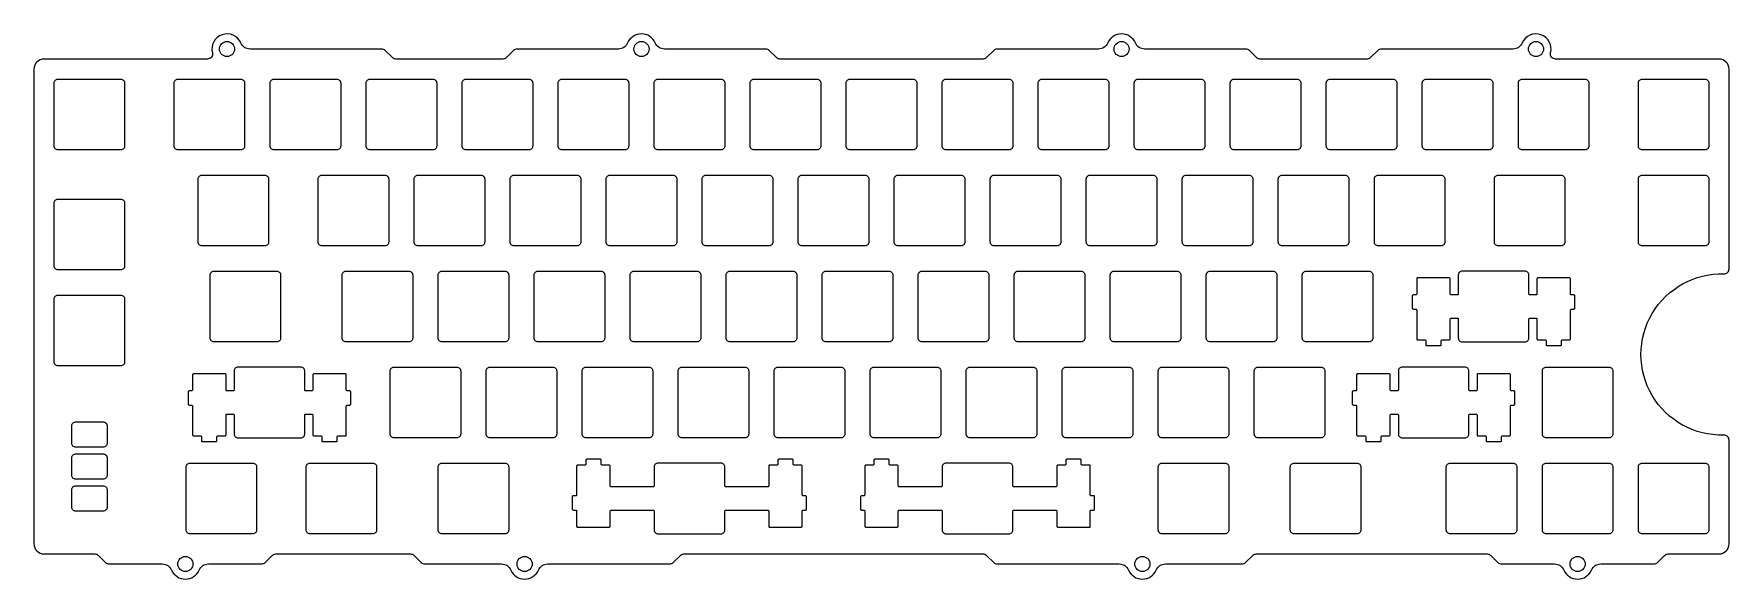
# Model space of a CAD drawing. Header units: millimetres. Extents: x 9 to 346, y 4 to 113.
import ezdxf

# ---------------------------------------------------------------- set-up
doc = ezdxf.new("R2010")
doc.units = ezdxf.units.MM

msp = doc.modelspace()

# ---------------------------------------------------------------- linework, layer by layer
for points in [[(43.7, 107.65), (11.26, 107.65, 0.414214), (9.26, 105.65), (9.26, 11.45, 0.414214), (11.26, 9.45), (21.34, 9.45, -0.198912), (22.05, 9.16), (23.46, 7.74, 0.198912), (24.17, 7.45), (34.72, 7.45, -0.298217), (36.56, 6.25, 0.654654), (42.06, 6.25, -0.298217), (43.89, 7.45), (54.44, 7.45, 0.198912), (55.15, 7.74), (56.56, 9.16, -0.198912), (57.27, 9.45), (83.99, 9.45, -0.198912), (84.7, 9.16), (86.12, 7.74, 0.198912), (86.82, 7.45), (102.03, 7.45, -0.298217), (103.86, 6.25, 0.654654), (109.36, 6.25, -0.298217), (111.2, 7.45), (135.41, 7.45, 0.198912), (136.11, 7.74), (137.53, 9.16, -0.198912), (138.23, 9.45), (197.56, 9.45, -0.198912), (198.26, 9.16), (199.68, 7.74, 0.198912), (200.38, 7.45), (224.59, 7.45, -0.298217), (226.43, 6.25, 0.654654), (231.93, 6.25, -0.298217), (233.76, 7.45), (248.97, 7.45, 0.198912), (249.67, 7.74), (251.09, 9.16, -0.198912), (251.8, 9.45), (297.57, 9.45, -0.198912), (298.28, 9.16), (299.69, 7.74, 0.198912), (300.4, 7.45), (310.95, 7.45, -0.298217), (312.78, 6.25, 0.654654), (318.28, 6.25, -0.298217), (320.12, 7.45), (330.67, 7.45, 0.198912), (331.38, 7.74), (332.79, 9.16, -0.198912), (333.5, 9.45), (343.58, 9.45, 0.414214), (345.58, 11.45), (345.58, 32.03, 0.422422), (344.55, 33.03, -1.028343), (344.55, 65.02, 0.422422), (345.58, 66.02), (345.58, 105.65, 0.414214), (343.58, 107.65), (311.14, 107.65, -0.490314), (310.17, 108.9, 0.923576), (304.52, 110.85, -0.298217), (302.69, 109.65), (276.58, 109.65, 0.198912), (275.88, 109.36), (274.46, 107.94, -0.198912), (273.76, 107.65), (252.53, 107.65, -0.198912), (251.83, 107.94), (250.41, 109.36, 0.198912), (249.71, 109.65), (229.63, 109.65, -0.298217), (227.79, 110.85, 0.654654), (222.3, 110.85, -0.298217), (220.46, 109.65), (200.38, 109.65, 0.198912), (199.68, 109.36), (198.26, 107.94, -0.198912), (197.56, 107.65), (157.28, 107.65, -0.198912), (156.58, 107.94), (155.16, 109.36, 0.198912), (154.46, 109.65), (134.38, 109.65, -0.298217), (132.54, 110.85, 0.654654), (127.05, 110.85, -0.298217), (125.21, 109.65), (105.13, 109.65, 0.198912), (104.43, 109.36), (103.01, 107.94, -0.198912), (102.31, 107.65), (81.08, 107.65, -0.198912), (80.38, 107.94), (78.96, 109.36, 0.198912), (78.26, 109.65), (52.15, 109.65, -0.298217), (50.32, 110.85, 0.923576), (44.67, 108.9, -0.490314)], [(14.01, 103.65), (26.51, 103.65, -0.414214), (27.26, 102.9), (27.26, 90.4, -0.414214), (26.51, 89.65), (14.01, 89.65, -0.414214), (13.26, 90.4), (13.26, 102.9, -0.414214)], [(37.82, 103.65), (50.32, 103.65, -0.414214), (51.07, 102.9), (51.07, 90.4, -0.414214), (50.32, 89.65), (37.82, 89.65, -0.414214), (37.07, 90.4), (37.07, 102.9, -0.414214)], [(56.87, 103.65), (69.37, 103.65, -0.414214), (70.12, 102.9), (70.12, 90.4, -0.414214), (69.37, 89.65), (56.87, 89.65, -0.414214), (56.12, 90.4), (56.12, 102.9, -0.414214)], [(75.92, 103.65), (88.42, 103.65, -0.414214), (89.17, 102.9), (89.17, 90.4, -0.414214), (88.42, 89.65), (75.92, 89.65, -0.414214), (75.17, 90.4), (75.17, 102.9, -0.414214)], [(94.97, 103.65), (107.47, 103.65, -0.414214), (108.22, 102.9), (108.22, 90.4, -0.414214), (107.47, 89.65), (94.97, 89.65, -0.414214), (94.22, 90.4), (94.22, 102.9, -0.414214)], [(114.02, 103.65), (126.52, 103.65, -0.414214), (127.27, 102.9), (127.27, 90.4, -0.414214), (126.52, 89.65), (114.02, 89.65, -0.414214), (113.27, 90.4), (113.27, 102.9, -0.414214)], [(133.07, 103.65), (145.57, 103.65, -0.414214), (146.32, 102.9), (146.32, 90.4, -0.414214), (145.57, 89.65), (133.07, 89.65, -0.414214), (132.32, 90.4), (132.32, 102.9, -0.414214)], [(152.12, 103.65), (164.62, 103.65, -0.414214), (165.37, 102.9), (165.37, 90.4, -0.414214), (164.62, 89.65), (152.12, 89.65, -0.414214), (151.37, 90.4), (151.37, 102.9, -0.414214)], [(171.17, 103.65), (183.67, 103.65, -0.414214), (184.42, 102.9), (184.42, 90.4, -0.414214), (183.67, 89.65), (171.17, 89.65, -0.414214), (170.42, 90.4), (170.42, 102.9, -0.414214)], [(190.22, 103.65), (202.72, 103.65, -0.414214), (203.47, 102.9), (203.47, 90.4, -0.414214), (202.72, 89.65), (190.22, 89.65, -0.414214), (189.47, 90.4), (189.47, 102.9, -0.414214)], [(209.27, 103.65), (221.77, 103.65, -0.414214), (222.52, 102.9), (222.52, 90.4, -0.414214), (221.77, 89.65), (209.27, 89.65, -0.414214), (208.52, 90.4), (208.52, 102.9, -0.414214)], [(228.32, 103.65), (240.82, 103.65, -0.414214), (241.57, 102.9), (241.57, 90.4, -0.414214), (240.82, 89.65), (228.32, 89.65, -0.414214), (227.57, 90.4), (227.57, 102.9, -0.414214)], [(247.37, 103.65), (259.87, 103.65, -0.414214), (260.62, 102.9), (260.62, 90.4, -0.414214), (259.87, 89.65), (247.37, 89.65, -0.414214), (246.62, 90.4), (246.62, 102.9, -0.414214)], [(266.42, 103.65), (278.92, 103.65, -0.414214), (279.67, 102.9), (279.67, 90.4, -0.414214), (278.92, 89.65), (266.42, 89.65, -0.414214), (265.67, 90.4), (265.67, 102.9, -0.414214)], [(285.47, 103.65), (297.97, 103.65, -0.414214), (298.72, 102.9), (298.72, 90.4, -0.414214), (297.97, 89.65), (285.47, 89.65, -0.414214), (284.72, 90.4), (284.72, 102.9, -0.414214)], [(304.52, 103.65), (317.02, 103.65, -0.414214), (317.77, 102.9), (317.77, 90.4, -0.414214), (317.02, 89.65), (304.52, 89.65, -0.414214), (303.77, 90.4), (303.77, 102.9, -0.414214)], [(328.33, 103.65), (340.83, 103.65, -0.414214), (341.58, 102.9), (341.58, 90.4, -0.414214), (340.83, 89.65), (328.33, 89.65, -0.414214), (327.58, 90.4), (327.58, 102.9, -0.414214)], [(42.58, 84.6), (55.08, 84.6, -0.414214), (55.83, 83.85), (55.83, 71.35, -0.414214), (55.08, 70.6), (42.58, 70.6, -0.414214), (41.83, 71.35), (41.83, 83.85, -0.414214)], [(66.4, 84.6), (78.9, 84.6, -0.414214), (79.65, 83.85), (79.65, 71.35, -0.414214), (78.9, 70.6), (66.4, 70.6, -0.414214), (65.65, 71.35), (65.65, 83.85, -0.414214)], [(85.45, 84.6), (97.95, 84.6, -0.414214), (98.7, 83.85), (98.7, 71.35, -0.414214), (97.95, 70.6), (85.45, 70.6, -0.414214), (84.7, 71.35), (84.7, 83.85, -0.414214)], [(104.5, 84.6), (117, 84.6, -0.414214), (117.75, 83.85), (117.75, 71.35, -0.414214), (117, 70.6), (104.5, 70.6, -0.414214), (103.75, 71.35), (103.75, 83.85, -0.414214)], [(123.55, 84.6), (136.05, 84.6, -0.414214), (136.8, 83.85), (136.8, 71.35, -0.414214), (136.05, 70.6), (123.55, 70.6, -0.414214), (122.8, 71.35), (122.8, 83.85, -0.414214)], [(142.6, 84.6), (155.1, 84.6, -0.414214), (155.85, 83.85), (155.85, 71.35, -0.414214), (155.1, 70.6), (142.6, 70.6, -0.414214), (141.85, 71.35), (141.85, 83.85, -0.414214)], [(161.65, 84.6), (174.15, 84.6, -0.414214), (174.9, 83.85), (174.9, 71.35, -0.414214), (174.15, 70.6), (161.65, 70.6, -0.414214), (160.9, 71.35), (160.9, 83.85, -0.414214)], [(180.7, 84.6), (193.2, 84.6, -0.414214), (193.95, 83.85), (193.95, 71.35, -0.414214), (193.2, 70.6), (180.7, 70.6, -0.414214), (179.95, 71.35), (179.95, 83.85, -0.414214)], [(199.75, 84.6), (212.25, 84.6, -0.414214), (213, 83.85), (213, 71.35, -0.414214), (212.25, 70.6), (199.75, 70.6, -0.414214), (199, 71.35), (199, 83.85, -0.414214)], [(218.8, 84.6), (231.3, 84.6, -0.414214), (232.05, 83.85), (232.05, 71.35, -0.414214), (231.3, 70.6), (218.8, 70.6, -0.414214), (218.05, 71.35), (218.05, 83.85, -0.414214)], [(237.85, 84.6), (250.35, 84.6, -0.414214), (251.1, 83.85), (251.1, 71.35, -0.414214), (250.35, 70.6), (237.85, 70.6, -0.414214), (237.1, 71.35), (237.1, 83.85, -0.414214)], [(256.9, 84.6), (269.4, 84.6, -0.414214), (270.15, 83.85), (270.15, 71.35, -0.414214), (269.4, 70.6), (256.9, 70.6, -0.414214), (256.15, 71.35), (256.15, 83.85, -0.414214)], [(275.95, 84.6), (288.45, 84.6, -0.414214), (289.2, 83.85), (289.2, 71.35, -0.414214), (288.45, 70.6), (275.95, 70.6, -0.414214), (275.2, 71.35), (275.2, 83.85, -0.414214)], [(299.76, 84.6), (312.26, 84.6, -0.414214), (313.01, 83.85), (313.01, 71.35, -0.414214), (312.26, 70.6), (299.76, 70.6, -0.414214), (299.01, 71.35), (299.01, 83.85, -0.414214)], [(328.33, 84.6), (340.83, 84.6, -0.414214), (341.58, 83.85), (341.58, 71.35, -0.414214), (340.83, 70.6), (328.33, 70.6, -0.414214), (327.58, 71.35), (327.58, 83.85, -0.414214)], [(14.01, 79.84), (26.51, 79.84, -0.414214), (27.26, 79.09), (27.26, 66.59, -0.414214), (26.51, 65.84), (14.01, 65.84, -0.414214), (13.26, 66.59), (13.26, 79.09, -0.414214)], [(44.96, 65.55), (57.46, 65.55, -0.414214), (58.21, 64.8), (58.21, 52.3, -0.414214), (57.46, 51.55), (44.96, 51.55, -0.414214), (44.21, 52.3), (44.21, 64.8, -0.414214)], [(71.16, 65.55), (83.66, 65.55, -0.414214), (84.41, 64.8), (84.41, 52.3, -0.414214), (83.66, 51.55), (71.16, 51.55, -0.414214), (70.41, 52.3), (70.41, 64.8, -0.414214)], [(90.21, 65.55), (102.71, 65.55, -0.414214), (103.46, 64.8), (103.46, 52.3, -0.414214), (102.71, 51.55), (90.21, 51.55, -0.414214), (89.46, 52.3), (89.46, 64.8, -0.414214)], [(109.26, 65.55), (121.76, 65.55, -0.414214), (122.51, 64.8), (122.51, 52.3, -0.414214), (121.76, 51.55), (109.26, 51.55, -0.414214), (108.51, 52.3), (108.51, 64.8, -0.414214)], [(128.31, 65.55), (140.81, 65.55, -0.414214), (141.56, 64.8), (141.56, 52.3, -0.414214), (140.81, 51.55), (128.31, 51.55, -0.414214), (127.56, 52.3), (127.56, 64.8, -0.414214)], [(147.36, 65.55), (159.86, 65.55, -0.414214), (160.61, 64.8), (160.61, 52.3, -0.414214), (159.86, 51.55), (147.36, 51.55, -0.414214), (146.61, 52.3), (146.61, 64.8, -0.414214)], [(166.41, 65.55), (178.91, 65.55, -0.414214), (179.66, 64.8), (179.66, 52.3, -0.414214), (178.91, 51.55), (166.41, 51.55, -0.414214), (165.66, 52.3), (165.66, 64.8, -0.414214)], [(185.46, 65.55), (197.96, 65.55, -0.414214), (198.71, 64.8), (198.71, 52.3, -0.414214), (197.96, 51.55), (185.46, 51.55, -0.414214), (184.71, 52.3), (184.71, 64.8, -0.414214)], [(204.51, 65.55), (217.01, 65.55, -0.414214), (217.76, 64.8), (217.76, 52.3, -0.414214), (217.01, 51.55), (204.51, 51.55, -0.414214), (203.76, 52.3), (203.76, 64.8, -0.414214)], [(223.56, 65.55), (236.06, 65.55, -0.414214), (236.81, 64.8), (236.81, 52.3, -0.414214), (236.06, 51.55), (223.56, 51.55, -0.414214), (222.81, 52.3), (222.81, 64.8, -0.414214)], [(242.61, 65.55), (255.11, 65.55, -0.414214), (255.86, 64.8), (255.86, 52.3, -0.414214), (255.11, 51.55), (242.61, 51.55, -0.414214), (241.86, 52.3), (241.86, 64.8, -0.414214)], [(261.66, 65.55), (274.16, 65.55, -0.414214), (274.91, 64.8), (274.91, 52.3, -0.414214), (274.16, 51.55), (261.66, 51.55, -0.414214), (260.91, 52.3), (260.91, 64.8, -0.414214)], [(314.13, 61.04), (314.13, 64.04, 0.414214), (313.93, 64.24), (307.67, 64.24, 0.414214), (307.47, 64.04), (307.47, 61.05, -0.414214), (307.27, 60.85), (306.06, 60.85, -0.414214), (305.86, 61.05), (305.86, 64.8, 0.414214), (305.11, 65.55), (292.61, 65.55, 0.414214), (291.86, 64.8), (291.86, 61.05, -0.414214), (291.66, 60.85), (290.45, 60.85, -0.414214), (290.25, 61.05), (290.25, 64.04, 0.414214), (290.05, 64.24), (283.8, 64.24, 0.414214), (283.6, 64.04), (283.6, 61.04, -0.414214), (283.4, 60.84), (282.93, 60.84, 0.414214), (282.73, 60.64), (282.73, 58.24, 0.414214), (282.93, 58.04), (283.4, 58.04, -0.414214), (283.6, 57.84), (283.6, 52.15, 0.414214), (283.8, 51.95), (285.2, 51.95, -0.414214), (285.4, 51.75), (285.4, 50.98, 0.414214), (285.6, 50.78), (288.25, 50.78, 0.414214), (288.45, 50.98), (288.45, 51.75, -0.414214), (288.65, 51.95), (290.05, 51.95, 0.414214), (290.25, 52.15), (290.25, 56.05, -0.414214), (290.45, 56.25), (291.66, 56.25, -0.414214), (291.86, 56.05), (291.86, 52.3, 0.414214), (292.61, 51.55), (305.11, 51.55, 0.414214), (305.86, 52.3), (305.86, 56.05, -0.414214), (306.06, 56.25), (307.27, 56.25, -0.414214), (307.47, 56.05), (307.47, 52.15, 0.414214), (307.67, 51.95), (309.08, 51.95, -0.414214), (309.28, 51.75), (309.28, 50.98, 0.414214), (309.48, 50.78), (312.13, 50.78, 0.414214), (312.33, 50.98), (312.33, 51.75, -0.414214), (312.53, 51.95), (313.93, 51.95, 0.414214), (314.13, 52.15), (314.13, 57.84, -0.414214), (314.33, 58.04), (314.79, 58.04, 0.414214), (314.99, 58.24), (314.99, 60.64, 0.414214), (314.79, 60.84), (314.33, 60.84, -0.414214)], [(14.01, 60.79), (26.51, 60.79, -0.414214), (27.26, 60.04), (27.26, 47.54, -0.414214), (26.51, 46.79), (14.01, 46.79, -0.414214), (13.26, 47.54), (13.26, 60.04, -0.414214)], [(71.24, 41.99), (71.24, 44.99, 0.414214), (71.04, 45.19), (64.79, 45.19, 0.414214), (64.59, 44.99), (64.59, 42, -0.414214), (64.39, 41.8), (63.18, 41.8, -0.414214), (62.98, 42), (62.98, 45.75, 0.414214), (62.23, 46.5), (49.73, 46.5, 0.414214), (48.98, 45.75), (48.98, 42, -0.414214), (48.78, 41.8), (47.57, 41.8, -0.414214), (47.37, 42), (47.37, 44.99, 0.414214), (47.17, 45.19), (40.91, 45.19, 0.414214), (40.71, 44.99), (40.71, 41.99, -0.414214), (40.51, 41.79), (40.05, 41.79, 0.414214), (39.85, 41.59), (39.85, 39.19, 0.414214), (40.05, 38.99), (40.51, 38.99, -0.414214), (40.71, 38.79), (40.71, 33.1, 0.414214), (40.91, 32.9), (42.31, 32.9, -0.414214), (42.51, 32.7), (42.51, 31.93, 0.414214), (42.71, 31.73), (45.36, 31.73, 0.414214), (45.56, 31.93), (45.56, 32.7, -0.414214), (45.76, 32.9), (47.17, 32.9, 0.414214), (47.37, 33.1), (47.37, 37, -0.414214), (47.57, 37.2), (48.78, 37.2, -0.414214), (48.98, 37), (48.98, 33.25, 0.414214), (49.73, 32.5), (62.23, 32.5, 0.414214), (62.98, 33.25), (62.98, 37, -0.414214), (63.18, 37.2), (64.39, 37.2, -0.414214), (64.59, 37), (64.59, 33.1, 0.414214), (64.79, 32.9), (66.19, 32.9, -0.414214), (66.39, 32.7), (66.39, 31.93, 0.414214), (66.59, 31.73), (69.24, 31.73, 0.414214), (69.44, 31.93), (69.44, 32.7, -0.414214), (69.64, 32.9), (71.04, 32.9, 0.414214), (71.24, 33.1), (71.24, 38.79, -0.414214), (71.44, 38.99), (71.91, 38.99, 0.414214), (72.11, 39.19), (72.11, 41.59, 0.414214), (71.91, 41.79), (71.44, 41.79, -0.414214)], [(80.68, 46.5), (93.18, 46.5, -0.414214), (93.93, 45.75), (93.93, 33.25, -0.414214), (93.18, 32.5), (80.68, 32.5, -0.414214), (79.93, 33.25), (79.93, 45.75, -0.414214)], [(99.73, 46.5), (112.23, 46.5, -0.414214), (112.98, 45.75), (112.98, 33.25, -0.414214), (112.23, 32.5), (99.73, 32.5, -0.414214), (98.98, 33.25), (98.98, 45.75, -0.414214)], [(118.78, 46.5), (131.28, 46.5, -0.414214), (132.03, 45.75), (132.03, 33.25, -0.414214), (131.28, 32.5), (118.78, 32.5, -0.414214), (118.03, 33.25), (118.03, 45.75, -0.414214)], [(137.83, 46.5), (150.33, 46.5, -0.414214), (151.08, 45.75), (151.08, 33.25, -0.414214), (150.33, 32.5), (137.83, 32.5, -0.414214), (137.08, 33.25), (137.08, 45.75, -0.414214)], [(156.88, 46.5), (169.38, 46.5, -0.414214), (170.13, 45.75), (170.13, 33.25, -0.414214), (169.38, 32.5), (156.88, 32.5, -0.414214), (156.13, 33.25), (156.13, 45.75, -0.414214)], [(175.93, 46.5), (188.43, 46.5, -0.414214), (189.18, 45.75), (189.18, 33.25, -0.414214), (188.43, 32.5), (175.93, 32.5, -0.414214), (175.18, 33.25), (175.18, 45.75, -0.414214)], [(194.98, 46.5), (207.48, 46.5, -0.414214), (208.23, 45.75), (208.23, 33.25, -0.414214), (207.48, 32.5), (194.98, 32.5, -0.414214), (194.23, 33.25), (194.23, 45.75, -0.414214)], [(214.03, 46.5), (226.53, 46.5, -0.414214), (227.28, 45.75), (227.28, 33.25, -0.414214), (226.53, 32.5), (214.03, 32.5, -0.414214), (213.28, 33.25), (213.28, 45.75, -0.414214)], [(233.08, 46.5), (245.58, 46.5, -0.414214), (246.33, 45.75), (246.33, 33.25, -0.414214), (245.58, 32.5), (233.08, 32.5, -0.414214), (232.33, 33.25), (232.33, 45.75, -0.414214)], [(252.13, 46.5), (264.63, 46.5, -0.414214), (265.38, 45.75), (265.38, 33.25, -0.414214), (264.63, 32.5), (252.13, 32.5, -0.414214), (251.38, 33.25), (251.38, 45.75, -0.414214)], [(302.22, 41.99), (302.22, 44.99, 0.414214), (302.02, 45.19), (295.77, 45.19, 0.414214), (295.57, 44.99), (295.57, 42, -0.414214), (295.37, 41.8), (294.16, 41.8, -0.414214), (293.96, 42), (293.96, 45.75, 0.414214), (293.21, 46.5), (280.71, 46.5, 0.414214), (279.96, 45.75), (279.96, 42, -0.414214), (279.76, 41.8), (278.55, 41.8, -0.414214), (278.35, 42), (278.35, 44.99, 0.414214), (278.15, 45.19), (271.89, 45.19, 0.414214), (271.69, 44.99), (271.69, 41.99, -0.414214), (271.49, 41.79), (271.03, 41.79, 0.414214), (270.83, 41.59), (270.83, 39.19, 0.414214), (271.03, 38.99), (271.49, 38.99, -0.414214), (271.69, 38.79), (271.69, 33.1, 0.414214), (271.89, 32.9), (273.3, 32.9, -0.414214), (273.5, 32.7), (273.5, 31.93, 0.414214), (273.7, 31.73), (276.34, 31.73, 0.414214), (276.54, 31.93), (276.54, 32.7, -0.414214), (276.74, 32.9), (278.15, 32.9, 0.414214), (278.35, 33.1), (278.35, 37, -0.414214), (278.55, 37.2), (279.76, 37.2, -0.414214), (279.96, 37), (279.96, 33.25, 0.414214), (280.71, 32.5), (293.21, 32.5, 0.414214), (293.96, 33.25), (293.96, 37, -0.414214), (294.16, 37.2), (295.37, 37.2, -0.414214), (295.57, 37), (295.57, 33.1, 0.414214), (295.77, 32.9), (297.17, 32.9, -0.414214), (297.37, 32.7), (297.37, 31.93, 0.414214), (297.57, 31.73), (300.22, 31.73, 0.414214), (300.42, 31.93), (300.42, 32.7, -0.414214), (300.62, 32.9), (302.02, 32.9, 0.414214), (302.22, 33.1), (302.22, 38.79, -0.414214), (302.42, 38.99), (302.89, 38.99, 0.414214), (303.09, 39.19), (303.09, 41.59, 0.414214), (302.89, 41.79), (302.42, 41.79, -0.414214)], [(309.28, 46.5), (321.78, 46.5, -0.414214), (322.53, 45.75), (322.53, 33.25, -0.414214), (321.78, 32.5), (309.28, 32.5, -0.414214), (308.53, 33.25), (308.53, 45.75, -0.414214)], [(17.51, 35.64), (23.01, 35.64, -0.414214), (23.76, 34.89), (23.76, 31.39, -0.414214), (23.01, 30.64), (17.51, 30.64, -0.414214), (16.76, 31.39), (16.76, 34.89, -0.414214)], [(17.51, 29.29), (23.01, 29.29, -0.414214), (23.76, 28.54), (23.76, 25.04, -0.414214), (23.01, 24.29), (17.51, 24.29, -0.414214), (16.76, 25.04), (16.76, 28.54, -0.414214)], [(40.2, 27.45), (52.7, 27.45, -0.414214), (53.45, 26.7), (53.45, 14.2, -0.414214), (52.7, 13.45), (40.2, 13.45, -0.414214), (39.45, 14.2), (39.45, 26.7, -0.414214)], [(64.01, 27.45), (76.51, 27.45, -0.414214), (77.26, 26.7), (77.26, 14.2, -0.414214), (76.51, 13.45), (64.01, 13.45, -0.414214), (63.26, 14.2), (63.26, 26.7, -0.414214)], [(90.21, 27.45), (102.71, 27.45, -0.414214), (103.46, 26.7), (103.46, 14.2, -0.414214), (102.71, 13.45), (90.21, 13.45, -0.414214), (89.46, 14.2), (89.46, 26.7, -0.414214)], [(156.85, 28.02), (156.85, 27.25, -0.414214), (156.65, 27.05), (155.24, 27.05, 0.414214), (155.04, 26.85), (155.04, 22.95, -0.414214), (154.84, 22.75), (146.52, 22.75, -0.414214), (146.32, 22.95), (146.32, 26.7, 0.414214), (145.57, 27.45), (133.07, 27.45, 0.414214), (132.32, 26.7), (132.32, 22.95, -0.414214), (132.12, 22.75), (123.8, 22.75, -0.414214), (123.6, 22.95), (123.6, 26.85, 0.414214), (123.4, 27.05), (121.99, 27.05, -0.414214), (121.79, 27.25), (121.79, 28.02, 0.414214), (121.59, 28.22), (118.95, 28.22, 0.414214), (118.75, 28.02), (118.75, 27.25, -0.414214), (118.55, 27.05), (117.14, 27.05, 0.414214), (116.94, 26.85), (116.94, 21.16, -0.414214), (116.74, 20.96), (116.28, 20.96, 0.414214), (116.08, 20.76), (116.08, 18.36, 0.414214), (116.28, 18.16), (116.74, 18.16, -0.414214), (116.94, 17.96), (116.94, 14.96, 0.414214), (117.14, 14.76), (123.4, 14.76, 0.414214), (123.6, 14.96), (123.6, 17.95, -0.414214), (123.8, 18.15), (132.12, 18.15, -0.414214), (132.32, 17.95), (132.32, 14.2, 0.414214), (133.07, 13.45), (145.57, 13.45, 0.414214), (146.32, 14.2), (146.32, 17.95, -0.414214), (146.52, 18.15), (154.84, 18.15, -0.414214), (155.04, 17.95), (155.04, 14.96, 0.414214), (155.24, 14.76), (161.5, 14.76, 0.414214), (161.7, 14.96), (161.7, 17.96, -0.414214), (161.9, 18.16), (162.36, 18.16, 0.414214), (162.56, 18.36), (162.56, 20.76, 0.414214), (162.36, 20.96), (161.9, 20.96, -0.414214), (161.7, 21.16), (161.7, 26.85, 0.414214), (161.5, 27.05), (160.09, 27.05, -0.414214), (159.89, 27.25), (159.89, 28.02, 0.414214), (159.69, 28.22), (157.05, 28.22, 0.414214)], [(214, 28.02), (214, 27.25, -0.414214), (213.8, 27.05), (212.39, 27.05, 0.414214), (212.19, 26.85), (212.19, 22.95, -0.414214), (211.99, 22.75), (203.67, 22.75, -0.414214), (203.47, 22.95), (203.47, 26.7, 0.414214), (202.72, 27.45), (190.22, 27.45, 0.414214), (189.47, 26.7), (189.47, 22.95, -0.414214), (189.27, 22.75), (180.95, 22.75, -0.414214), (180.75, 22.95), (180.75, 26.85, 0.414214), (180.55, 27.05), (179.14, 27.05, -0.414214), (178.94, 27.25), (178.94, 28.02, 0.414214), (178.74, 28.22), (176.1, 28.22, 0.414214), (175.9, 28.02), (175.9, 27.25, -0.414214), (175.7, 27.05), (174.29, 27.05, 0.414214), (174.09, 26.85), (174.09, 21.16, -0.414214), (173.89, 20.96), (173.43, 20.96, 0.414214), (173.23, 20.76), (173.23, 18.36, 0.414214), (173.43, 18.16), (173.89, 18.16, -0.414214), (174.09, 17.96), (174.09, 14.96, 0.414214), (174.29, 14.76), (180.55, 14.76, 0.414214), (180.75, 14.96), (180.75, 17.95, -0.414214), (180.95, 18.15), (189.27, 18.15, -0.414214), (189.47, 17.95), (189.47, 14.2, 0.414214), (190.22, 13.45), (202.72, 13.45, 0.414214), (203.47, 14.2), (203.47, 17.95, -0.414214), (203.67, 18.15), (211.99, 18.15, -0.414214), (212.19, 17.95), (212.19, 14.96, 0.414214), (212.39, 14.76), (218.65, 14.76, 0.414214), (218.85, 14.96), (218.85, 17.96, -0.414214), (219.05, 18.16), (219.51, 18.16, 0.414214), (219.71, 18.36), (219.71, 20.76, 0.414214), (219.51, 20.96), (219.05, 20.96, -0.414214), (218.85, 21.16), (218.85, 26.85, 0.414214), (218.65, 27.05), (217.24, 27.05, -0.414214), (217.04, 27.25), (217.04, 28.02, 0.414214), (216.84, 28.22), (214.2, 28.22, 0.414214)], [(233.08, 27.45), (245.58, 27.45, -0.414214), (246.33, 26.7), (246.33, 14.2, -0.414214), (245.58, 13.45), (233.08, 13.45, -0.414214), (232.33, 14.2), (232.33, 26.7, -0.414214)], [(259.28, 27.45), (271.78, 27.45, -0.414214), (272.53, 26.7), (272.53, 14.2, -0.414214), (271.78, 13.45), (259.28, 13.45, -0.414214), (258.53, 14.2), (258.53, 26.7, -0.414214)], [(290.23, 27.45), (302.73, 27.45, -0.414214), (303.48, 26.7), (303.48, 14.2, -0.414214), (302.73, 13.45), (290.23, 13.45, -0.414214), (289.48, 14.2), (289.48, 26.7, -0.414214)], [(309.28, 27.45), (321.78, 27.45, -0.414214), (322.53, 26.7), (322.53, 14.2, -0.414214), (321.78, 13.45), (309.28, 13.45, -0.414214), (308.53, 14.2), (308.53, 26.7, -0.414214)], [(328.33, 27.45), (340.83, 27.45, -0.414214), (341.58, 26.7), (341.58, 14.2, -0.414214), (340.83, 13.45), (328.33, 13.45, -0.414214), (327.58, 14.2), (327.58, 26.7, -0.414214)], [(17.51, 22.95), (23.01, 22.95, -0.414214), (23.76, 22.2), (23.76, 18.7, -0.414214), (23.01, 17.95), (17.51, 17.95, -0.414214), (16.76, 18.7), (16.76, 22.2, -0.414214)]]:
    msp.add_lwpolyline(points, format="xyb", close=True)
for centre in [(47.57, 109.65), (129.8, 109.65), (225.05, 109.65), (307.27, 109.65), (39.31, 7.45), (106.61, 7.45), (229.18, 7.45), (315.53, 7.45)]:
    msp.add_circle(centre, 1.5)

doc.saveas('drawing.dxf')
